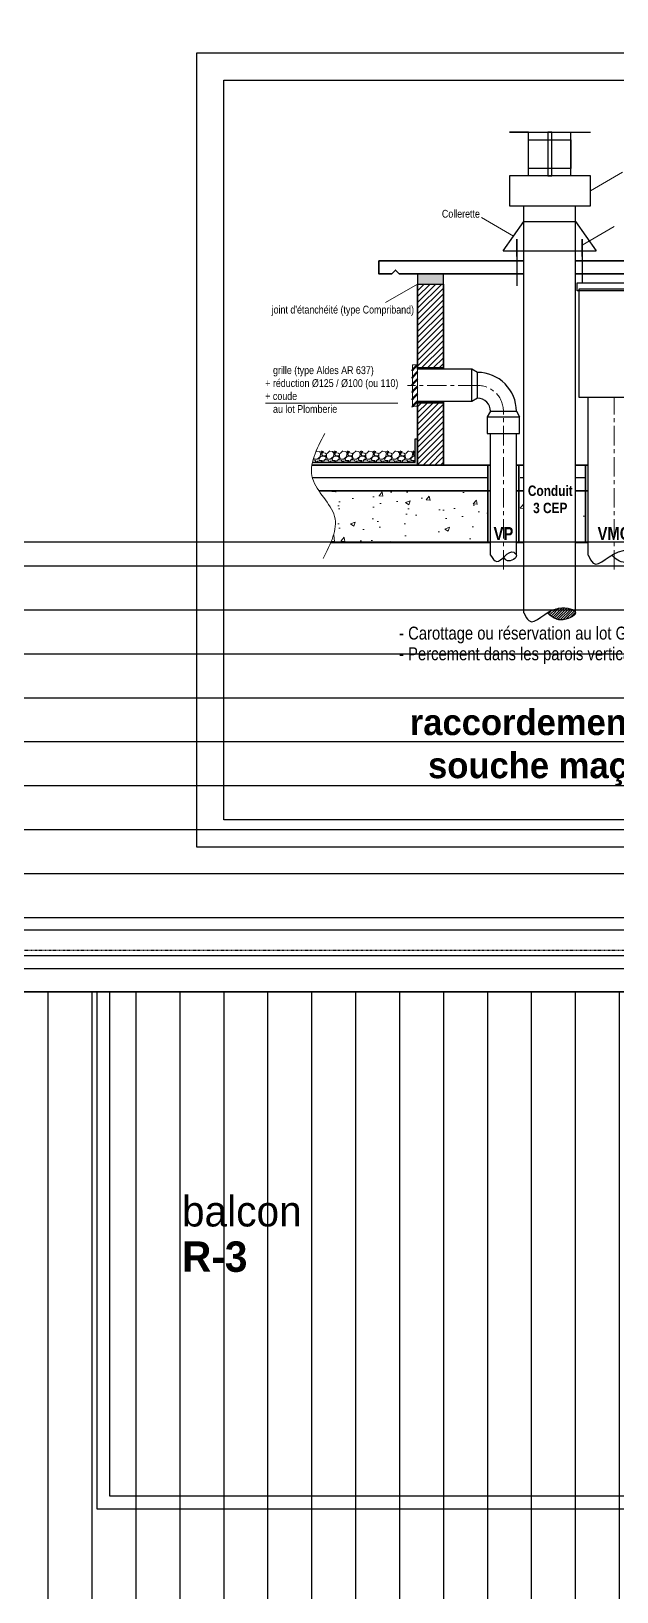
# Model space of a CAD drawing. Extents: x -594 to 29166, y -5797 to 14313.
# Drawn here: x 10176 to 10403, y 3285 to 3889 of the extents above; entities that cross this region are included whole.
import ezdxf
from ezdxf.enums import TextEntityAlignment as Align

# ---------------------------------------------------------------- set-up
doc = ezdxf.new("R2010")
doc.units = 0
for name, pattern in [('AXES_D7', [4, 2.5, -0.5, 0.5, -0.5]), ('Style de ligne -1', [0.41664, 0.20828, -0.20836]), ('Style de ligne -15', [2.08328, 1.25, -0.41656, 0.13886, -0.27786])]:
    doc.linetypes.add(name, pattern=pattern)
for name, color, linetype in [('A SITE', 252, 'Continuous'), ('B GÈnÈral_Hatch', 252, 'Continuous'), ('B Général', 252, 'Continuous'), ('C ANNOTATIONS-axes horizontaux', 252, 'Style de ligne -1'), ('C ANNOTATIONS-texte', 252, 'Continuous'), ('prlm-MOD-PB', 123, 'Continuous'), ('prlm-VRD', 252, 'Continuous'), ('SA - béton balayé', 252, 'Continuous')]:
    doc.layers.add(name, color=color, linetype=linetype)
doc.layers.add('prlm-ZEROPLOT', color=254, linetype='Continuous', plot=False)
doc.styles.add('ARIAL_NARROW', font='ARIALN.TTF', dxfattribs={"height": 15})
doc.styles.add('Eurostile', font='')
doc.styles.add('prlm-COMIC', font='comic.ttf', dxfattribs={"height": 20})
doc.styles.get('Eurostile').set_extended_font_data('Eurostile')
doc.linetypes.add('ISOLATION', pattern='A,0.00254,-2.54,[134,ltypeshp.shx,S=2.54,R=0,X=-2.54,Y=0],-5.08,[134,ltypeshp.shx,S=2.54,R=180,X=2.54,Y=0],-2.54', length=10.16254)
pattern_1 = [(90, (0, 0), (17, 0), [])]

# ---------------------------------------------------------------- blocks, each defined once
blk = doc.blocks.new('B n0.Groupe-4-1')
at = {"layer": 'B GÈnÈral_Hatch', "linetype": 'Continuous'}
h = blk.add_hatch(dxfattribs=at)
h.set_pattern_fill('PLATELAGE BOIS', color=256, style=0, pattern_type=2)
h.set_pattern_definition(pattern_1)
h.paths.add_polyline_path([(120514.96, -122450.33), (120954.96, -122450.33), (120954.96, -122645.33), (120514.96, -122645.33)])
at = {"layer": 'B Général', "linetype": 'Continuous', "flags": 128}
for points in [[(120509.96, -122450.33), (120509.96, -122650.33), (120959.96, -122650.33), (120959.96, -122450.33), (120954.96, -122450.33), (120954.96, -122645.33), (120514.96, -122645.33), (120514.96, -122450.33)], [(120514.96, -122450.33), (120954.96, -122450.33), (120954.96, -122645.33), (120514.96, -122645.33)]]:
    blk.add_lwpolyline(points, close=True, dxfattribs=at)
blk = doc.blocks.new('B n0.Groupe-46-1')
at = {"layer": 'B GÈnÈral_Hatch', "linetype": 'Continuous'}
h = blk.add_hatch(dxfattribs=at)
h.set_pattern_fill('PLATELAGE BOIS', color=256, angle=270, style=0, pattern_type=2)
h.set_pattern_definition([(360, (119964.08, -123919.825), (-3e-15, -17), [])])
h.paths.add_polyline_path([(119613.37, -121673.05), (119196.58, -121673.05), (119196.58, -121822.32), (119291, -121822.32), (119291, -121830.23), (118750.58, -121830.23), (118750.58, -123751.2), (120102.58, -123751.2), (120102.58, -122436.33), (120102.58, -122426.32), (120118.58, -122426.32), (121143.48, -122426.32), (121143.48, -121074.33), (120993.48, -121074.33), (120993.48, -121074.33), (118750.58, -121074.33), (118750.58, -121669.31), (119077.47, -121669.31), (119077.47, -121599.33), (118825.58, -121599.33), (118825.58, -121374.33), (118902.58, -121374.33), (118902.58, -121224.33), (119052.58, -121224.33), (119052.58, -121149.33), (119613.37, -121149.33)])
h.paths.add_polyline_path([(120718.49, -121374.33), (120993.48, -121374.33), (120993.48, -122276.32), (120402.58, -122276.32), (120402.58, -122070.32), (120702.58, -122070.32), (120702.58, -121920.32), (120402.58, -121920.32), (120402.58, -121676.36), (120568.49, -121676.36), (120568.49, -121224.33), (120718.49, -121224.33)])
h.paths.add_polyline_path([(119497.58, -122251.33), (119497.58, -121822.32), (120205.68, -121822.32), (120205.68, -122214.94), (119743.54, -122214.94), (119743.54, -122436.33), (119348.74, -122436.33), (119306.93, -122436.33), (119307.42, -122008.71), (119368.89, -122008.71), (119368.89, -122251.33), (119325.28, -122251.33), (119325.28, -122416.33), (119527.58, -122416.33), (119527.58, -122251.33)])
h.paths.add_polyline_path([(119809.5, -122477.5), (119809.5, -122254.8), (119952.58, -122254.8), (119952.58, -122556.6), (119496.73, -122556.6), (119496.73, -122477.5)])
h.paths.add_polyline_path([(119952.58, -122926.16), (119802.58, -122926.16), (119802.58, -122715.33), (119952.58, -122715.33)])
h.paths.add_polyline_path([(120188.75, -121662.15), (119763.37, -121662.15), (119763.37, -121224.33), (120402.58, -121224.33), (120402.58, -121583.05), (120188.75, -121583.05)])
h.paths.add_polyline_path([(119050.61, -122706.41), (119050.61, -122703.23), (119498.67, -122703.23), (119498.67, -122705.33), (119498.74, -123061.16), (120027.58, -123061.16), (120027.58, -123431.16), (119802.58, -123431.16), (119802.58, -123601.2), (118900.58, -123601.2), (118900.58, -122715.33), (118825.58, -122715.33), (118825.58, -121907.22), (119051.25, -121907.22), (119050.63, -122648.57), (119050.61, -122648.57), (119050.61, -122671.03), (119050.58, -122706.41)])
h = blk.add_hatch(dxfattribs=at)
h.set_pattern_fill('PLATELAGE BOIS', color=256, style=0, pattern_type=2)
h.set_pattern_definition(pattern_1)
h.paths.add_polyline_path([(120373.09, -122708.33), (121128.48, -122708.33), (121128.48, -122450.33), (120373.09, -122450.33)])
at = {"layer": 'B Général', "linetype": 'Continuous', "lineweight": 25, "flags": 128}
blk.add_lwpolyline([(118726.58, -121831.31), (118726.58, -123775.22), (120126.58, -123775.22), (120126.58, -122450.33), (121167.48, -122450.32), (121167.48, -121050.33), (118726.58, -121050.33), (118726.58, -121669.31)], close=True, dxfattribs=at)
at = {"layer": 'B Général', "linetype": 'Continuous', "flags": 128}
for points in [[(120112.58, -122436.33), (120112.58, -123761.2), (118740.58, -123761.22), (118740.58, -121831.31), (118735.58, -121831.31), (118735.58, -123766.22), (120117.58, -123766.2), (120117.58, -122441.33), (121158.48, -122441.32), (121158.48, -121059.33), (118735.58, -121059.33), (118735.58, -121669.31), (118740.58, -121669.31), (118740.58, -121064.33), (121153.48, -121064.33), (121153.48, -122436.32)], [(120718.49, -121374.33), (120993.48, -121374.33), (120993.48, -122276.32), (120402.58, -122276.32), (120402.58, -122070.32), (120702.58, -122070.32), (120702.58, -121920.32), (120402.58, -121920.32), (120402.58, -121676.36), (120568.49, -121676.36), (120568.49, -121224.33), (120718.49, -121224.33)], [(120402.58, -122070.32), (120993.48, -122070.32), (120993.48, -122276.32), (120402.58, -122276.32)], [(120126.58, -122728.33), (120126.58, -122704.33), (120352.89, -122704.33), (120352.89, -122450.32), (121128.48, -122450.32), (121128.48, -122728.33)], [(120373.09, -122708.33), (121128.48, -122708.33), (121128.48, -122450.33), (120373.09, -122450.33)]]:
    blk.add_lwpolyline(points, close=True, dxfattribs=at)
blk.add_lwpolyline([(120118.58, -122426.32), (121143.48, -122426.32), (121143.48, -121074.33), (120993.48, -121074.33), (120993.48, -121074.33), (118750.58, -121074.33)], dxfattribs=at)
at = {"layer": 'B Général', "linetype": 'Continuous', "lineweight": 25, "flags": 128}
blk.add_lwpolyline([(118750.58, -121815.31), (118750.58, -123751.22), (120102.58, -123751.2), (120102.58, -122426.33), (121143.48, -122426.32), (121143.48, -121074.33), (118750.58, -121074.33), (118750.58, -121685.31)], dxfattribs=at)
at = {"layer": 'B Général'}
blk.add_blockref('B n0.Groupe-4-1', (0, 0), dxfattribs=at)
at = {"layer": 'C ANNOTATIONS-texte', "insert": (120542.83, -122529.3), "char_height": 11.7593, "attachment_point": 1, "line_spacing_factor": 0.894578, "style": 'Eurostile'}
blk.add_mtext('balcon\\P{\\fEurostile|b1|i0|c0|p0;R-3}', dxfattribs=at)
blk = doc.blocks.new('A$C380262B1')
at = {"layer": 'SA - béton balayé'}
h = blk.add_hatch(dxfattribs=at)
h.set_pattern_fill('BETON_BALAYE', color=256, scale=50, angle=-20.82846, style=0, pattern_type=2)
h.set_pattern_definition([(339.171536074, (-355966725.09, -417896002.404), (120.5899727452, 7.6196110993), [750, -100, 250, -50]), (339.171536074, (-355966654.05, -417896002.68), (-23.086963949, 79.932734819), [150, -16.5, 300, -37.5]), (339.1715360745, (-355966686.613, -417895971.57), (254.9204179625, -61.1377993213), [400, -70, 200, -50])])
h.paths.add_polyline_path([(1873.11, -1045.3), (1723.69, -1045.06), (1723.31, -925.05), (2345.53, -924.78), (2345.15, -964.5), (3017.95, -1034.73), (4386.43, -1035.3, 0.455457), (4485.52, -921.51, -0.019641), (4467.22, -749.94), (4481.54, 248.88, 0.167382), (4271.64, 941.7, -0.154309), (3947.72, 1816.5), (3948.12, 2223.47), (4228.12, 2223.07), (4227.56, 1826.65, 0.154507), (4495.38, 1110.1, -0.168381), (4761.35, 238.38), (4744.89, -628.39, 0.051756), (4870.21, -1347.37, 0.076838), (5066.27, -1775.59, 0.017992), (5358.84, -2186.5), (5613.37, -2444.26), (5515.13, -2706.89, -0.16997), (4566.22, -1299.59, 0.333645), (4374.21, -1155.29), (3011.68, -1154.73), (2987.46, -1152.2), (2588.3, -2690.26), (2395.84, -3771.22, 0.414214), (2476.76, -3887.2), (2969.03, -3974.85), (2948, -4092.99), (2455.72, -4005.34, -0.414214), (2277.69, -3750.19), (2470.93, -2664.89), (2866.76, -1139.6)])
blk = doc.blocks.new('xi.souche+3ce')
at = {"layer": 'prlm-MOD-PB'}
blk.add_hatch(color=0, dxfattribs=at).paths.add_polyline_path([(-66, 43.94), (-56, 43.94), (-56, 47.94), (-66, 47.94)])
at = {"layer": 'prlm-MOD-PB', "lineweight": 13}
h = blk.add_hatch(dxfattribs=at)
h.set_pattern_fill('ANSI31', color=0, scale=0.5, style=0)
h.set_pattern_definition([(45, (-365.4521, 564.336), (-1.122532, 1.122532), [])])
h.paths.add_polyline_path([(-66, 12.74), (-66, 12.74), (-66, 11.49), (-56, 11.49), (-56, 43.94), (-66, 43.94)])
h.paths.add_polyline_path([(-66, -26.06), (-56, -26.06), (-56, -2.01), (-66, -2.01), (-66, -3.26), (-66, -3.26)])
h.paths.add_polyline_path([(42.6, 12.37), (38.61, 12.37), (37.6, 10.62), (36.59, 12.37), (32.6, 12.37), (32.6, -26.06), (42.6, -26.06)])
h.paths.add_polyline_path([(42.6, 43.94), (32.6, 43.94), (32.6, 33.37), (36.59, 33.37), (37.6, 35.12), (38.61, 33.37), (42.6, 33.37)])
at = {"layer": 'prlm-MOD-PB'}
h = blk.add_hatch(color=0, dxfattribs=at)
edge = h.paths.add_edge_path()
edge.add_line((42.6, -26.06), (79.39, -26.06))
edge.add_spline(control_points=[(79.39, -26.06), (79.45, -25.72), (79.52, -25.39), (79.59, -25.06)], knot_values=[13.340226, 13.340226, 13.340226, 13.340226, 14.376006, 14.376006, 14.376006, 14.376006], degree=3, periodic=0)
edge.add_line((79.59, -25.06), (43.6, -25.06))
edge.add_line((43.6, -25.06), (43.6, -16.06))
edge.add_line((43.6, -16.06), (42.6, -16.06))
edge.add_line((42.6, -16.06), (42.6, -26.06))
edge = h.paths.add_edge_path()
edge.add_line((-66, -16.06), (-67, -16.06))
edge.add_line((-67, -16.06), (-67, -25.06))
edge.add_line((-67, -25.06), (-106.66, -25.06))
edge.add_spline(control_points=[(-106.66, -25.06), (-106.73, -25.39), (-106.79, -25.72), (-106.84, -26.06)], knot_values=[11.371704, 11.371704, 11.371704, 11.371704, 12.418282, 12.418282, 12.418282, 12.418282], degree=3, periodic=0)
edge.add_line((-106.84, -26.06), (-66, -26.06))
edge.add_line((-66, -26.06), (-66, -16.06))
at = {"layer": 'prlm-MOD-PB', "lineweight": 13}
h = blk.add_hatch(dxfattribs=at)
h.set_pattern_fill('AR-CONC', color=0, scale=0.1, style=0)
h.set_pattern_definition([(50, (-365.452, 564.336), (18.21847, -1.5939), [1.905, -20.955]), (355, (-365.452, 564.336), (-3.5243, 19.10566), [1.524, -16.764]), (100.451, (-363.934, 564.203), (14.69425, 17.51167), [1.619, -17.809]), (46.1842, (-365.452, 569.416), (27.1079, -4.20423), [2.8575, -31.4325]), (96.6356, (-363.193, 569.066), (23.7404, 24.7426), [2.4285, -26.7135]), (351.184, (-365.452, 569.416), (23.7405, 24.7425), [2.286, -25.146]), (21, (-362.912, 568.146), (15.1615, -10.22655), [1.905, -20.955]), (326, (-362.912, 568.146), (6.1802, 18.4188), [1.524, -16.764]), (71.4514, (-361.649, 567.294), (21.34165, 8.1923), [1.619, -17.809]), (37.5, (-365.452, 564.336), (0.30886, 8.455504), [0, -16.5608, 0, -17.018, 0, -16.8275]), (7.5, (-365.452, 564.336), (6.68197, 10.01806), [0, -9.7028, 0, -16.1798, 0, -6.4135]), (327.5, (-371.116, 564.336), (13.55906, -0.572874), [0, -6.35, 0, -19.812, 0, -26.289]), (317.5, (-373.656, 564.336), (14.81292, 2.54265), [0, -8.255, 0, -13.1572, 0, -18.669])])
edge = h.paths.add_edge_path()
edge.add_line((-38.78, -56.06), (-38.78, -36.06))
edge.add_line((-38.78, -36.06), (-104.14, -36.06))
edge.add_spline(control_points=[(-104.14, -36.06), (-101.92, -39.32), (-96.38, -45.46), (-98.1, -52.55), (-99.55, -56.06)], knot_values=[23.53148, 23.53148, 23.53148, 23.53148, 34.975654, 45.642857, 45.642857, 45.642857, 45.642857], degree=3, periodic=0)
edge.add_line((-99.55, -56.06), (-38.78, -56.06))
edge = h.paths.add_edge_path()
edge.add_line((21, -36.06), (21, -56.06))
edge.add_line((21, -56.06), (83.53, -56.06))
edge.add_spline(control_points=[(83.53, -56.06), (83.81, -53.63), (83.89, -46.9), (80.84, -40.29), (79.74, -36.06)], knot_values=[24.753741, 24.753741, 24.753741, 24.753741, 32.121761, 45.328113, 45.328113, 45.328113, 45.328113], degree=3, periodic=0)
edge.add_line((79.74, -36.06), (21, -36.06))
h.paths.add_polyline_path([(-4.89, -36.06), (-4.89, -56.06), (-1, -56.06), (-1, -36.06)])
h.paths.add_polyline_path([(-24.89, -56.06), (-24.89, -36.06), (-26.78, -36.06), (-26.78, -56.06)])
at = {"layer": 'prlm-MOD-PB', "ltscale": 0.01}
h = blk.add_hatch(dxfattribs=at)
h.set_pattern_fill('ANSI31', color=0, scale=5.6, style=0)
h.set_pattern_definition([(45, (-298.70465, -40.3404), (-0.4949747, 0.4949747), [])])
edge = h.paths.add_edge_path()
edge.add_spline(control_points=[(-15.79, -83.2), (-14.43, -82.35), (-10.31, -80.37), (-1.54, -82.87), (-11.22, -87.45), (-14.3, -84.59), (-15.79, -83.2)], knot_values=[124.614562, 124.614562, 124.614562, 124.614562, 163.262561, 229.002539, 292.21435, 351.438584, 351.438584, 351.438584, 351.438584], degree=3, periodic=0)
at = {"layer": 'prlm-MOD-PB', "color": 0, "lineweight": 13}
for p, q in [((13.31, 87.19), (0.89, 80.02)), ((-41.31, 69.63), (-28.88, 62.46)), ((10.1, 66.2), (-2.32, 59.02)), ((-78.42, 36.77), (-66, 43.94)), ((-106.32, -24), (-105.51, -24.3)), ((-106.18, -23.27), (-105.97, -23.77)), ((-105.88, -23.78), (-104.81, -23.83)), ((-105.02, -20.56), (-105.28, -20.79)), ((-103.91, -20.78), (-105.13, -20.67)), ((-104.83, -23.78), (-103.71, -22.92)), ((-104.24, -23.67), (-103.32, -22.65)), ((-103.88, -24.29), (-104.24, -23.68)), ((-103.38, -21.69), (-103.94, -20.78)), ((-103.76, -22.91), (-103.36, -21.64)), ((-103.42, -20.83), (-103.22, -21.34)), ((-103.32, -22.66), (-102, -22.66)), ((-102.96, -20.63), (-103.31, -20.78)), ((-102.71, -21.29), (-103.22, -21.79)), ((-103.22, -21.79), (-102.82, -22.4)), ((-103.21, -21.33), (-102.45, -20.88)), ((-102.46, -20.88), (-103.07, -20.68)), ((-102.96, -22.39), (-101.69, -22.54)), ((-101.8, -21.42), (-102.81, -21.27)), ((-101.34, -23.71), (-102.41, -24.27)), ((-102.2, -24.26), (-101.38, -24.01)), ((-102.04, -22.63), (-101.38, -23.09)), ((-101.24, -21.84), (-101.65, -21.48)), ((-101.6, -22.66), (-101.34, -22.2)), ((-101.34, -23.11), (-101.54, -23.82)), ((-101.24, -21.7), (-101.29, -22.77)), ((-101.29, -22.1), (-101.29, -21.79)), ((-101.29, -22.81), (-100.89, -23.77)), ((-101.24, -24), (-100.43, -24.3)), ((-99.94, -20.56), (-101.03, -21.55)), ((-100.8, -23.78), (-99.73, -23.83)), ((-98.83, -20.78), (-100.05, -20.67)), ((-99.75, -23.78), (-98.63, -22.92)), ((-99.16, -23.67), (-98.24, -22.65)), ((-98.8, -24.28), (-99.16, -23.68)), ((-98.3, -21.69), (-98.86, -20.78)), ((-98.68, -22.91), (-98.28, -21.64)), ((-98.34, -20.83), (-98.14, -21.34)), ((-98.24, -22.66), (-96.92, -22.66)), ((-97.88, -20.63), (-98.23, -20.78)), ((-97.63, -21.29), (-98.14, -21.79)), ((-98.14, -21.79), (-97.74, -22.4)), ((-98.13, -21.33), (-97.37, -20.88)), ((-97.38, -20.88), (-97.99, -20.68)), ((-97.88, -22.39), (-96.61, -22.54)), ((-96.72, -21.42), (-97.73, -21.27)), ((-96.26, -23.71), (-97.33, -24.27)), ((-97.12, -24.26), (-96.3, -24.01)), ((-96.96, -22.63), (-96.3, -23.09)), ((-96.17, -21.83), (-96.57, -21.48)), ((-96.52, -22.66), (-96.26, -22.2)), ((-96.26, -23.11), (-96.46, -23.82)), ((-96.16, -21.7), (-96.21, -22.76)), ((-96.21, -22.1), (-96.21, -21.79)), ((-96.21, -22.81), (-95.81, -23.77)), ((-96.16, -24), (-95.35, -24.3)), ((-94.86, -20.56), (-95.95, -21.55)), ((-95.72, -23.78), (-94.65, -23.83)), ((-93.75, -20.78), (-94.97, -20.67)), ((-94.67, -23.78), (-93.55, -22.92)), ((-94.08, -23.67), (-93.16, -22.65)), ((-93.72, -24.28), (-94.08, -23.68)), ((-93.22, -21.69), (-93.78, -20.78)), ((-93.6, -22.91), (-93.2, -21.64)), ((-93.26, -20.83), (-93.06, -21.34)), ((-93.16, -22.66), (-91.84, -22.66)), ((-92.8, -20.63), (-93.15, -20.78)), ((-92.55, -21.29), (-93.06, -21.79)), ((-93.06, -21.79), (-92.66, -22.4)), ((-93.05, -21.33), (-92.29, -20.88)), ((-92.3, -20.88), (-92.91, -20.68)), ((-92.8, -22.39), (-91.53, -22.54)), ((-91.64, -21.42), (-92.65, -21.27)), ((-91.18, -23.71), (-92.24, -24.27)), ((-92.04, -24.26), (-91.22, -24.01)), ((-91.88, -22.63), (-91.22, -23.09)), ((-91.09, -21.83), (-91.49, -21.48)), ((-91.44, -22.66), (-91.19, -22.2)), ((-91.18, -23.11), (-91.38, -23.82)), ((-91.08, -21.7), (-91.13, -22.76)), ((-91.13, -22.1), (-91.13, -21.79)), ((-91.13, -22.8), (-90.73, -23.77)), ((-91.08, -24), (-90.27, -24.3)), ((-89.78, -20.56), (-90.87, -21.55)), ((-90.64, -23.78), (-89.57, -23.83)), ((-88.67, -20.78), (-89.89, -20.67)), ((-89.59, -23.78), (-88.47, -22.92)), ((-89, -23.67), (-88.08, -22.65)), ((-88.64, -24.28), (-89, -23.68)), ((-88.14, -21.69), (-88.7, -20.78)), ((-88.52, -22.91), (-88.12, -21.64)), ((-88.18, -20.83), (-87.98, -21.34)), ((-88.08, -22.66), (-86.76, -22.66)), ((-87.72, -20.63), (-88.07, -20.78)), ((-87.47, -21.29), (-87.98, -21.79)), ((-87.98, -21.79), (-87.58, -22.4)), ((-87.97, -21.33), (-87.21, -20.88)), ((-87.22, -20.88), (-87.83, -20.68)), ((-87.72, -22.39), (-86.45, -22.54)), ((-86.56, -21.42), (-87.57, -21.27)), ((-86.1, -23.71), (-87.16, -24.27)), ((-86.96, -24.26), (-86.14, -24.01)), ((-86.8, -22.63), (-86.14, -23.09)), ((-86.01, -21.83), (-86.41, -21.48)), ((-86.36, -22.66), (-86.11, -22.2)), ((-86.1, -23.11), (-86.3, -23.82)), ((-86, -21.7), (-86.05, -22.76)), ((-86.05, -22.1), (-86.05, -21.79)), ((-86.05, -22.8), (-85.65, -23.77)), ((-86, -24), (-85.19, -24.3)), ((-84.7, -20.56), (-85.79, -21.55)), ((-85.56, -23.78), (-84.49, -23.83)), ((-83.59, -20.78), (-84.81, -20.67)), ((-84.51, -23.78), (-83.39, -22.92)), ((-83.92, -23.67), (-83, -22.65)), ((-83.56, -24.28), (-83.92, -23.68)), ((-83.06, -21.69), (-83.62, -20.78)), ((-83.44, -22.91), (-83.04, -21.64)), ((-83.1, -20.83), (-82.9, -21.34)), ((-83, -22.66), (-81.68, -22.66)), ((-82.64, -20.63), (-82.99, -20.78)), ((-82.39, -21.29), (-82.9, -21.79)), ((-82.9, -21.79), (-82.5, -22.4)), ((-82.89, -21.33), (-82.13, -20.88)), ((-82.14, -20.88), (-82.75, -20.68)), ((-82.64, -22.39), (-81.37, -22.54)), ((-81.48, -21.42), (-82.49, -21.27)), ((-81.02, -23.71), (-82.08, -24.27)), ((-81.88, -24.26), (-81.06, -24.01)), ((-81.72, -22.63), (-81.06, -23.09)), ((-80.93, -21.83), (-81.33, -21.48)), ((-81.28, -22.66), (-81.03, -22.2)), ((-81.02, -23.11), (-81.22, -23.82)), ((-80.98, -22.8), (-80.57, -23.77)), ((-80.92, -21.7), (-80.97, -22.76)), ((-80.97, -22.1), (-80.97, -21.79)), ((-80.92, -24), (-80.11, -24.3)), ((-79.62, -20.56), (-80.71, -21.54)), ((-80.48, -23.78), (-79.41, -23.83)), ((-78.51, -20.78), (-79.73, -20.67)), ((-79.43, -23.78), (-78.31, -22.92)), ((-78.84, -23.67), (-77.92, -22.65)), ((-78.48, -24.28), (-78.84, -23.67)), ((-77.98, -21.69), (-78.54, -20.78)), ((-78.36, -22.91), (-77.96, -21.64)), ((-78.02, -20.83), (-77.82, -21.34)), ((-77.92, -22.66), (-76.6, -22.66)), ((-77.56, -20.62), (-77.91, -20.78)), ((-77.31, -21.29), (-77.82, -21.79)), ((-77.82, -21.79), (-77.42, -22.4)), ((-77.81, -21.33), (-77.05, -20.88)), ((-77.06, -20.88), (-77.67, -20.68)), ((-77.56, -22.39), (-76.29, -22.54)), ((-76.4, -21.42), (-77.41, -21.27)), ((-75.94, -23.71), (-77, -24.26)), ((-76.8, -24.26), (-75.98, -24.01)), ((-76.64, -22.63), (-75.98, -23.09)), ((-75.85, -21.83), (-76.25, -21.48)), ((-76.2, -22.66), (-75.95, -22.2)), ((-75.94, -23.11), (-76.14, -23.82)), ((-75.9, -22.8), (-75.49, -23.77)), ((-75.84, -21.7), (-75.89, -22.76)), ((-75.89, -22.1), (-75.89, -21.79)), ((-75.84, -24), (-75.03, -24.3)), ((-74.54, -20.56), (-75.62, -21.54)), ((-75.4, -23.78), (-74.33, -23.83)), ((-73.43, -20.78), (-74.65, -20.67)), ((-74.35, -23.78), (-73.23, -22.92)), ((-73.76, -23.67), (-72.84, -22.65)), ((-73.4, -24.28), (-73.76, -23.67)), ((-72.9, -21.69), (-73.45, -20.78)), ((-73.28, -22.91), (-72.88, -21.64)), ((-72.94, -20.83), (-72.74, -21.34)), ((-72.84, -22.66), (-71.52, -22.66)), ((-72.48, -20.62), (-72.83, -20.78)), ((-72.23, -21.29), (-72.74, -21.79)), ((-72.74, -21.79), (-72.34, -22.4)), ((-72.73, -21.33), (-71.97, -20.88)), ((-71.98, -20.88), (-72.59, -20.68)), ((-72.48, -22.39), (-71.21, -22.54)), ((-71.31, -21.42), (-72.33, -21.27)), ((-70.85, -23.71), (-71.92, -24.26)), ((-71.72, -24.26), (-70.9, -24.01)), ((-71.56, -22.63), (-70.9, -23.09)), ((-70.77, -21.83), (-71.17, -21.48)), ((-71.12, -22.66), (-70.87, -22.2)), ((-70.86, -23.11), (-71.06, -23.82)), ((-70.82, -22.8), (-70.41, -23.76)), ((-70.76, -21.69), (-70.81, -22.76)), ((-70.81, -22.1), (-70.81, -21.79)), ((-70.76, -24), (-69.95, -24.3)), ((-69.46, -20.56), (-70.54, -21.54)), ((-70.32, -23.78), (-69.25, -23.83)), ((-68.35, -20.78), (-69.57, -20.67)), ((-69.27, -23.78), (-68.15, -22.92)), ((-68.68, -23.67), (-67.76, -22.65)), ((-68.32, -24.28), (-68.68, -23.67)), ((-67.82, -21.69), (-68.37, -20.78)), ((-68.2, -22.91), (-67.8, -21.64)), ((-67.86, -20.83), (-67.66, -21.34)), ((-67.76, -22.66), (-67, -22.66)), ((-67.39, -20.62), (-67.75, -20.78)), ((-67.15, -21.29), (-67.66, -21.79)), ((-67.66, -21.79), (-67.26, -22.4)), ((-67.65, -21.33), (-67, -20.94)), ((-67, -20.85), (-67.51, -20.68)), ((-67.4, -22.39), (-67, -22.43)), ((-67, -21.31), (-67.25, -21.27)), ((-105.56, -24.28), (-105.26, -24.94)), ((-105.3, -25.06), (-105.29, -25.03)), ((-104.04, -24.46), (-105.01, -24.56)), ((-104.91, -24.97), (-104.76, -24.56)), ((-104.8, -25.06), (-104.87, -24.97)), ((-102.79, -24.37), (-104.06, -24.27)), ((-102.79, -24.37), (-104.06, -24.27)), ((-102.76, -24.69), (-103.78, -24.44)), ((-102.75, -24.98), (-102.82, -25.06)), ((-102.72, -24.93), (-102.77, -24.68)), ((-102.46, -24.94), (-102.41, -25.06)), ((-102.43, -24.99), (-102.13, -24.28)), ((-100.48, -24.28), (-100.18, -24.94)), ((-100.22, -25.06), (-100.21, -25.03)), ((-98.96, -24.46), (-99.93, -24.56)), ((-99.83, -24.97), (-99.68, -24.56)), ((-99.72, -25.06), (-99.8, -24.97)), ((-97.71, -24.37), (-98.98, -24.27)), ((-97.71, -24.37), (-98.98, -24.27)), ((-97.68, -24.69), (-98.7, -24.44)), ((-97.67, -24.99), (-97.74, -25.06)), ((-97.64, -24.93), (-97.69, -24.68)), ((-97.38, -24.94), (-97.33, -25.06)), ((-97.35, -24.99), (-97.05, -24.28)), ((-95.4, -24.28), (-95.1, -24.94)), ((-95.14, -25.06), (-95.13, -25.03)), ((-93.88, -24.46), (-94.85, -24.56)), ((-94.75, -24.97), (-94.6, -24.56)), ((-94.64, -25.06), (-94.72, -24.97)), ((-92.63, -24.37), (-93.9, -24.27)), ((-92.63, -24.37), (-93.9, -24.27)), ((-92.6, -24.69), (-93.62, -24.44)), ((-92.59, -24.99), (-92.66, -25.06)), ((-92.56, -24.93), (-92.61, -24.68)), ((-92.3, -24.94), (-92.25, -25.06)), ((-92.27, -24.99), (-91.97, -24.28)), ((-90.32, -24.28), (-90.01, -24.94)), ((-90.06, -25.06), (-90.05, -25.03)), ((-88.8, -24.46), (-89.77, -24.56)), ((-89.67, -24.97), (-89.52, -24.56)), ((-89.56, -25.06), (-89.64, -24.97)), ((-87.55, -24.37), (-88.82, -24.27)), ((-87.55, -24.37), (-88.82, -24.27)), ((-87.52, -24.69), (-88.54, -24.44)), ((-87.51, -24.99), (-87.58, -25.06)), ((-87.48, -24.93), (-87.53, -24.68)), ((-87.22, -24.94), (-87.17, -25.06)), ((-87.19, -24.99), (-86.89, -24.28)), ((-85.24, -24.28), (-84.93, -24.95)), ((-84.98, -25.06), (-84.97, -25.03)), ((-83.72, -24.46), (-84.69, -24.56)), ((-84.59, -24.97), (-84.44, -24.56)), ((-84.48, -25.06), (-84.56, -24.97)), ((-82.47, -24.37), (-83.74, -24.27)), ((-82.47, -24.37), (-83.74, -24.27)), ((-82.44, -24.69), (-83.46, -24.44)), ((-82.44, -24.99), (-82.5, -25.06)), ((-82.4, -24.93), (-82.45, -24.68)), ((-82.14, -24.94), (-82.09, -25.06)), ((-82.11, -24.99), (-81.81, -24.28)), ((-80.16, -24.29), (-79.85, -24.95)), ((-79.9, -25.06), (-79.89, -25.03)), ((-78.64, -24.46), (-79.61, -24.56)), ((-79.51, -24.97), (-79.36, -24.57)), ((-79.4, -25.06), (-79.48, -24.97)), ((-77.39, -24.37), (-78.66, -24.27)), ((-77.39, -24.37), (-78.66, -24.27)), ((-77.36, -24.69), (-78.38, -24.44)), ((-77.36, -24.99), (-77.42, -25.06)), ((-77.32, -24.93), (-77.37, -24.68)), ((-77.06, -24.94), (-77.01, -25.06)), ((-77.03, -24.99), (-76.73, -24.28)), ((-75.08, -24.29), (-74.77, -24.95)), ((-74.82, -25.06), (-74.81, -25.03)), ((-73.56, -24.46), (-74.53, -24.56)), ((-74.43, -24.97), (-74.28, -24.57)), ((-74.32, -25.06), (-74.4, -24.97)), ((-72.31, -24.37), (-73.58, -24.27)), ((-72.31, -24.37), (-73.58, -24.27)), ((-72.28, -24.69), (-73.3, -24.44)), ((-72.28, -24.99), (-72.34, -25.06)), ((-72.24, -24.93), (-72.29, -24.68)), ((-71.98, -24.94), (-71.93, -25.06)), ((-71.95, -24.99), (-71.65, -24.28)), ((-70, -24.29), (-69.69, -24.95)), ((-69.74, -25.06), (-69.73, -25.03)), ((-68.48, -24.46), (-69.45, -24.56)), ((-69.35, -24.97), (-69.2, -24.57)), ((-69.24, -25.06), (-69.32, -24.97)), ((-67.23, -24.37), (-68.5, -24.27)), ((-67.23, -24.37), (-68.5, -24.27)), ((-67.2, -24.69), (-68.22, -24.44)), ((-67.2, -24.99), (-67.26, -25.06)), ((-67.16, -24.93), (-67.21, -24.68))]:
    blk.add_line(p, q, dxfattribs=at)
at = {"layer": 'prlm-MOD-PB', "color": 0, "lineweight": 35}
for p, q in [((-66, 10.99), (-66, 43.94)), ((-56, 10.99), (-56, 43.94)), ((-66, 11.49), (-56, 11.49)), ((-66, -26.06), (-66, -1.51)), ((-66, -2.01), (-56, -2.01)), ((-56, -26.06), (-56, -1.51)), ((-106.84, -26.06), (-37.78, -26.06)), ((-38.78, -26.06), (-38.78, -56.06)), ((-27.78, -26.06), (-24.89, -26.06)), ((-26.78, -26.06), (-26.78, -56.06)), ((-4.89, -26.06), (0, -26.06)), ((-1, -26.06), (-1, -56.06)), ((-104.14, -36.06), (-37.78, -36.06)), ((-27.78, -36.06), (-24.89, -36.06)), ((-4.89, -36.06), (0, -36.06)), ((-99.55, -56.06), (-37.78, -56.06)), ((-27.78, -56.06), (-24.89, -56.06)), ((-4.89, -56.06), (0, -56.06))]:
    blk.add_line(p, q, dxfattribs=at)
at = {"layer": 'prlm-MOD-PB', "color": 0, "lineweight": 50}
for p, q in [((-66.07, 12.74), (-68, 10.81)), ((-68, 10.81), (-67.9, 10.43)), ((-66, 9.98), (-68, 7.98)), ((-68, 7.98), (-67.9, 7.6)), ((-66, 7.16), (-68, 5.16)), ((-68, 5.16), (-67.9, 4.77)), ((-66, 4.33), (-68, 2.33)), ((-68, 2.33), (-67.9, 1.94)), ((-66, 1.5), (-68, -0.5)), ((-68, -0.5), (-67.9, -0.89)), ((-66, -1.33), (-67.93, -3.26)), ((-67.93, -3.26), (-67.83, -3.64))]:
    blk.add_line(p, q, dxfattribs=at)
at = {"layer": 'prlm-MOD-PB', "color": 0}
for p, q in [((-42.78, 9.74), (-44.95, 10.99)), ((-44.95, -1.51), (-44.95, 10.99)), ((-42.78, -0.26), (-42.78, 9.74)), ((-42.78, -0.26), (-44.95, -1.51)), ((-37.78, -5.26), (-39.03, -7.42)), ((-37.78, -5.26), (-27.78, -5.26)), ((-27.78, -5.26), (-26.53, -7.42)), ((-39.03, -7.42), (-39.03, -13.92)), ((-39.03, -7.42), (-26.53, -7.42)), ((-26.53, -13.92), (-26.53, -7.42)), ((-39.03, -13.92), (-26.53, -13.92))]:
    blk.add_line(p, q, dxfattribs=at)
at = {"layer": 'prlm-MOD-PB', "color": 0, "lineweight": 13, "ltscale": 0.01}
blk.add_line((-124.81, -2.12), (-73.57, -2.12), dxfattribs=at)
at = {"layer": 'prlm-MOD-PB', "color": 0}
for points in [[(-151.43, 133.34), (134.96, 133.34), (134.96, -173.84), (-151.43, -173.84)], [(-140.94, 122.85), (124.47, 122.85), (124.47, -163.35), (-140.94, -163.35)]]:
    blk.add_lwpolyline(points, close=True, dxfattribs=at)
at = {"layer": 'prlm-MOD-PB', "color": 0, "ltscale": 0.01}
for points in [[(-23.09, 102.65), (-30.39, 102.65), (-6.77, 102.65), (0.89, 102.65)], [(-23.09, 85.85), (-23.09, 102.65)], [(-14.07, 102.65), (-15.58, 102.65), (-15.58, 85.85), (-14.07, 85.85)], [(-14.07, 85.85), (-14.07, 102.65)], [(-6.77, 85.85), (-6.77, 102.65)], [(-24.89, 74.19), (-4.89, 74.19)], [(-32.88, 56.8), (-24.89, 68.12)], [(-24.89, 68.12), (-4.89, 68.12)], [(-4.89, 68.12), (3.11, 56.8)], [(-27.54, 54.6), (-27.54, 61.3), (-27.54, 43.22)], [(-2.32, 54.6), (-2.32, 61.3), (-2.32, 44.42)], [(-32.88, 56.8), (3.11, 56.8)]]:
    blk.add_lwpolyline(points, dxfattribs=at)
for points in [[(-23.09, 99.77), (-6.77, 99.77), (-6.77, 88.66), (-23.09, 88.66)], [(-30.39, 74.19), (0.89, 74.19), (0.89, 85.85), (-30.39, 85.85)], [(-4.27, 44.42), (23.19, 44.42), (23.19, 41.37), (-4.27, 41.37)], [(-3.45, 42.12), (22.68, 42.12), (22.68, 0), (-3.45, 0)]]:
    blk.add_lwpolyline(points, close=True, dxfattribs=at)
at = {"layer": 'prlm-MOD-PB', "color": 0}
for points in [[(-24.89, -83.22), (-24.89, 74.19)], [(-4.89, -83.2), (-4.89, 74.19)], [(-66, 43.94), (-56, 43.94), (-56, 47.94), (-66, 47.94), (-66, 43.94)], [(-44.95, 10.99), (-66, 10.99)], [(0, -60.95), (0, 0)], [(-44.95, -1.51), (-66, -1.51)], [(-66, -16.06), (-67, -16.06), (-67, -25.06), (-106.66, -25.06)], [(-37.78, -60.95), (-37.78, -13.92)], [(-27.78, -60.95), (-27.78, -13.92)]]:
    blk.add_lwpolyline(points, dxfattribs=at)
at = {"layer": 'prlm-MOD-PB', "color": 0, "lineweight": 35}
for points in [[(-81, 52.94), (-81, 47.94), (-76, 47.94), (-74.59, 49.36), (-73.17, 47.94), (-24.89, 47.94)], [(-24.89, 52.94), (-81, 52.94)], [(-4.89, 47.94), (49.77, 47.94), (51.19, 49.36), (52.6, 47.94), (57.6, 47.94), (57.6, 52.94), (-4.89, 52.94)]]:
    blk.add_lwpolyline(points, dxfattribs=at)
at = {"layer": 'prlm-MOD-PB', "color": 0, "lineweight": 13}
blk.add_lwpolyline([(-68, -3.26), (-68, 12.74), (-66, 12.74), (-66, -3.26), (-68, -3.26)], dxfattribs=at)
at = {"layer": 'prlm-MOD-PB', "color": 0}
for points in [[(-27.78, -5.26), (-27.78, -5.26, 0.414214), (-42.78, 9.74)], [(-37.78, -5.26, 0.414214), (-42.78, -0.26)]]:
    blk.add_lwpolyline(points, format="xyb", dxfattribs=at)
at = {"layer": 'prlm-MOD-PB', "color": 0, "linetype": 'AXES_D7', "lineweight": 9, "ltscale": 3}
blk.add_lwpolyline([(-32.78, -66.46), (-32.78, -5.26, 0.414214), (-42.78, 4.74), (-69.86, 4.74)], format="xyb", dxfattribs=at)
blk.add_lwpolyline([(10, -66.46), (10, -66.46), (10, 0)], dxfattribs=at)
at = {"layer": 'prlm-MOD-PB', "color": 0, "linetype": 'ISOLATION', "ltscale": 0.5}
for points in [[(-38.78, -31.06), (-106.66, -31.06)], [(-24.89, -31.06), (-26.26, -31.06)], [(-1.42, -31.06), (-4.89, -31.06)]]:
    blk.add_lwpolyline(points, dxfattribs=at)
at = {"layer": 'prlm-MOD-PB', "color": 0, "lineweight": 13}
blk.add_spline([(-101.93, -13.84), (-106.6, -31.27), (-98.13, -45.93), (-102.5, -62.23)], degree=3, dxfattribs=at)
at = {"layer": 'prlm-MOD-PB', "color": 0}
for points in [[(-37.78, -60.95), (-35.38, -63.35), (-28.82, -59.83), (-27.78, -60.95), (-31.26, -63.07), (-32.67, -61.65)], [(0, -60.95), (1.92, -63.98), (13.69, -59.1), (20, -60.95), (14.32, -63.72), (9.09, -60.93)], [(-24.89, -83.22), (-22.96, -86.25), (-11.19, -81.37), (-4.89, -83.22), (-10.57, -85.99), (-15.8, -83.2)]]:
    blk.add_spline(points, degree=3, dxfattribs=at)
at = {"layer": 'prlm-MOD-PB', "color": 0, "style": 'ARIAL_NARROW'}
for s, height, p in [('Collerette', 3, (-56.59, 71.13)), ("joint d'étanchéité (type Compriband)", 3, (-122.46, 34.05)), ('grille (type Aldes AR 637)', 3, (-121.91, 10.62)), ('+ réduction %%C125 / %%C100 (ou 110)', 3, (-124.92, 5.62)), ('+ coude', 3, (-124.92, 0.62)), ('au lot Plomberie', 3, (-121.91, -4.38)), ('- Percement dans les parois verticales aux lots Plomberie et VMC', 5, (-73.17, -99.07))]:
    blk.add_text(s, height=height, dxfattribs=at).set_placement(p, align=Align.MIDDLE_LEFT)
blk.add_text('- Carottage ou réservation au lot Gros Oeuvre compris regarnissage', height=5, dxfattribs=at).set_placement((99.72, -91.07), align=Align.MIDDLE_RIGHT)
at = {"layer": 'prlm-MOD-PB', "color": 0, "ltscale": 0.01, "attachment_point": 5}
for s, insert, char_height, width, style in [('{\\fArial Narrow|b1|i0|c0|p34;Conduit\\P3 CEP}', (-14.67, -39.36), 4, 21.6087, 'ARIAL_NARROW'), ('{\\fArial Narrow|b1|i0|c0|p34;VP}', (-32.78, -52.56), 5, 110.9356, 'ARIAL_NARROW'), ('{\\fArial Narrow|b1|i0|c0|p34;VMC}', (10, -52.56), 5, 110.9356, 'ARIAL_NARROW'), ('{\\fComic Sans MS|b1|i0|c0|p66; raccordement VP sur souche maçonnée}', (-3.6, -135.38), 10, 170.6097, 'prlm-COMIC')]:
    blk.add_mtext(s, dxfattribs=dict(at, insert=insert, char_height=char_height, width=width, style=style))

msp = doc.modelspace()

# ---------------------------------------------------------------- linework, layer by layer
at = {"layer": 'A SITE', "linetype": 'Style de ligne -15', "lineweight": 50, "ltscale": 25.4}
msp.add_open_spline([(4176.46, 5442.268), (4369.672, 5480.305), (4562.883, 5518.342), (4903.036, 5519.771), (5243.188, 5521.2), (5979.862, 5524.644), (6716.536, 5528.089), (7278.196, 5527.681), (7839.856, 5527.273), (8021.336, 5527.044), (8202.816, 5526.815), (8808.176, 5525.356), (9413.535, 5523.896), (10716.351, 5525.293), (12019.166, 5526.69), (12242.597, 5526.219), (12466.029, 5525.748), (12816.588, 5520.962), (13167.148, 5516.176), (13202.673, 5616.323), (13238.199, 5716.47), (13267.888, 5802.201), (13297.577, 5887.932), (13327.266, 5973.663), (13356.956, 6059.395), (13408.406, 6207.964), (13459.856, 6356.533), (13477.006, 6406.056), (13494.156, 6455.579), (13528.564, 6560.212), (13562.972, 6664.845), (13573.344, 6696.386), (13583.716, 6727.928), (13599.145, 6774.844), (13614.573, 6821.761), (13678.898, 7117.445), (13743.224, 7413.129), (13957.444, 7453.65), (14171.664, 7494.171), (14164.331, 7534.454), (14156.998, 7574.738), (14190.699, 7584.189), (14224.399, 7593.639), (14227.546, 7586.876), (14230.693, 7580.113), (14293.316, 7599.076), (14355.939, 7618.039), (14360.336, 7603.518), (14364.733, 7588.998), (14537.195, 7591.453), (14709.721, 7640.319), (14664.801, 7789.364), (14619.881, 7938.41), (15047.101, 8062.384), (15474.322, 8186.358), (15686.72, 8247.996), (15899.118, 8309.635), (15904.181, 8311.166), (15909.244, 8312.698), (15908.246, 8315.995), (15907.249, 8319.292), (17672.664, 8849.185), (19438.079, 9379.077), (19648.946, 9442.842), (19859.814, 9506.606), (20255.35, 9309.74), (20650.886, 9112.874), (20960.83, 8222.926), (21270.775, 7332.978), (21180.205, 7304.155), (21089.635, 7275.333), (21163.082, 7017.584), (21236.529, 6759.834), (21251.591, 6763.9), (21266.653, 6767.967), (21275.663, 6734.59), (21284.674, 6701.213), (21269.902, 6697.225), (21255.13, 6693.238), (21270.029, 6638.047), (21284.928, 6582.856), (21291.188, 6584.546), (21297.447, 6586.236), (21305.995, 6495.046), (21402.881, 6506.774), (21487.346, 6527.117), (21571.811, 6547.461), (21569.541, 6559.077), (21567.271, 6570.694), (21604.983, 6578.638), (21642.694, 6586.582), (21649.991, 6549.244), (21657.287, 6511.906), (21652.493, 6510.896), (21647.699, 6509.886), (21807.598, 5746.172), (21967.496, 4982.457), (21977.291, 4938.62), (21987.086, 4894.782), (22015.78, 4743.898), (22044.474, 4593.013), (22063.498, 4473.154), (22082.523, 4353.295), (22101.178, 4237.725), (22119.832, 4122.156), (22124.345, 4087.384), (22128.858, 4052.612), (22138.67, 3933.295), (22148.483, 3813.978), (22152.899, 3687.239), (22157.316, 3560.501), (22156.076, 3368.858), (22154.837, 3177.215), (22152.199, 3078.787), (22149.562, 2980.358), (22145.456, 2863.605), (22141.35, 2746.851), (22132.85, 2586.185), (22124.349, 2425.518), (22087.732, 1950.646), (22051.116, 1475.773), (21993.933, 847.273), (21936.75, 218.773), (21915.729, 183.154), (21894.709, 147.536), (21213.23, 141.566), (20531.75, 135.597), (20529.704, 160.058), (20527.657, 184.52), (20322.852, 176.691), (20118.047, 168.862), (19882.166, 159.845), (19646.285, 150.828), (19256.888, 145.182), (18867.491, 139.536), (18773.401, -158.054), (18679.311, -455.644), (18604.53, -1398.289), (18529.749, -2340.935), (18635.053, -2777.585), (18740.357, -3214.234), (18588.756, -3295.853), (18437.156, -3377.471), (18384.511, -3407.387), (18331.865, -3437.302), (18280.613, -3484.556), (18229.362, -3531.809), (18125.267, -3688.349), (18021.173, -3844.888), (17973.144, -3961.195), (17925.114, -4077.502), (17903.66, -4188.267), (17882.205, -4299.032), (17853.831, -4428.724), (17825.458, -4558.416), (17795.321, -4816.052), (17765.184, -5073.687), (17828.426, -5320.212), (17891.667, -5566.736), (16164.839, -5333.52), (14438.011, -5100.304), (14043.046, -5030.624), (13648.082, -4960.944), (13506.144, -4936.079), (13364.206, -4911.213), (13220.848, -4883.357), (13077.49, -4855.501), (12791.937, -4799.706), (12506.383, -4743.912), (12128.349, -4679.679), (11750.314, -4615.447), (11530.967, -4571.296), (11311.619, -4527.146), (10549.503, -4375.437), (9787.387, -4223.728), (9847.498, -3981.593), (9907.609, -3739.459), (9806.225, -3461.39), (9704.841, -3183.322), (9715.187, -3083.784), (9725.532, -2984.247), (9824.047, -2441.958), (9922.562, -1899.67), (9651.72, -1701.167), (9380.878, -1502.664), (9447.608, -1104.825), (9514.339, -706.985), (9834.998, -611.033), (10155.657, -515.081), (10247.114, 11.583), (10338.572, 538.246), (10143.199, 564.034), (9947.826, 589.823), (9948.48, 594.78), (9949.134, 599.737), (9614.75, 638.685), (9280.365, 677.634), (8737.859, 744.574), (8195.353, 811.514), (7103.907, 948.262), (6012.462, 1085.009), (5516.207, 1145.917), (5019.951, 1206.825), (4567.057, 1262.265), (4114.163, 1317.705), (4102.18, 1307.409), (4090.197, 1297.113), (3869.944, 1322.11), (3649.69, 1347.106), (3455.22, 1370.405), (3260.751, 1393.703), (3258.524, 1373.559), (3256.298, 1353.416), (2884.962, 1399.248), (2513.626, 1445.079), (2816.189, 2481.825), (3118.751, 3518.57), (3122.583, 3517.421), (3126.415, 3516.272), (3182.803, 3704.332), (3239.191, 3892.391), (3244.935, 3911.549), (3250.679, 3930.706), (3342.693, 4248.166), (3434.706, 4565.625), (3504.837, 4748.285), (3574.967, 4930.944), (3700.503, 5086.554), (3826.038, 5242.164), (4001.249, 5342.216), (4176.46, 5442.268)], degree=2, knots=[0, 0, 0, 1, 1, 2, 2, 3, 3, 4, 4, 5, 5, 6, 6, 7, 7, 8, 8, 9, 9, 10, 10, 11, 11, 12, 12, 13, 13, 14, 14, 15, 15, 16, 16, 17, 17, 18, 18, 19, 19, 20, 20, 21, 21, 22, 22, 23, 23, 24, 24, 25, 25, 26, 26, 27, 27, 28, 28, 29, 29, 30, 30, 31, 31, 32, 32, 33, 33, 34, 34, 35, 35, 36, 36, 37, 37, 38, 38, 39, 39, 40, 40, 41, 41, 42, 42, 43, 43, 44, 44, 45, 45, 46, 46, 47, 47, 48, 48, 49, 49, 50, 50, 51, 51, 52, 52, 53, 53, 54, 54, 55, 55, 56, 56, 57, 57, 58, 58, 59, 59, 60, 60, 61, 61, 62, 62, 63, 63, 64, 64, 65, 65, 66, 66, 67, 67, 68, 68, 69, 69, 70, 70, 71, 71, 72, 72, 73, 73, 74, 74, 75, 75, 76, 76, 77, 77, 78, 78, 79, 79, 80, 80, 81, 81, 82, 82, 83, 83, 84, 84, 85, 85, 86, 86, 87, 87, 88, 88, 89, 89, 90, 90, 91, 91, 92, 92, 93, 93, 94, 94, 95, 95, 96, 96, 97, 97, 98, 98, 99, 99, 100, 100, 101, 101, 102, 102, 103, 103, 104, 104, 105, 105, 106, 106, 107, 107, 108, 108, 109, 109, 110, 110, 111, 111, 112, 112, 113, 113, 114, 114, 115, 115, 115], dxfattribs=at)
at = {"layer": 'C ANNOTATIONS-axes horizontaux'}
msp.add_line((12370.813, 3533.389), (2960.813, 3533.389), dxfattribs=at)
at = {"layer": 'prlm-ZEROPLOT'}
msp.add_lwpolyline([(8418.485, 4917.388), (10859.388, 4917.388), (10859.389, 3517.39), (9818.485, 3517.39), (9818.485, 2192.491), (8418.485, 2192.491)], close=True, dxfattribs=at)

# ---------------------------------------------------------------- block references
at = {"layer": 'B Général'}
msp.add_blockref('B n0.Groupe-46-1', (-110308.095, 125967.714), dxfattribs=at)
at = {"layer": 'prlm-MOD-PB'}
msp.add_blockref('xi.souche+3ce', (10391.881, 3747.245), dxfattribs=at)
at = {"layer": 'prlm-VRD'}
msp.add_blockref('A$C380262B1', (8094.783, 3263.943), dxfattribs=at)

doc.saveas('drawing.dxf')
